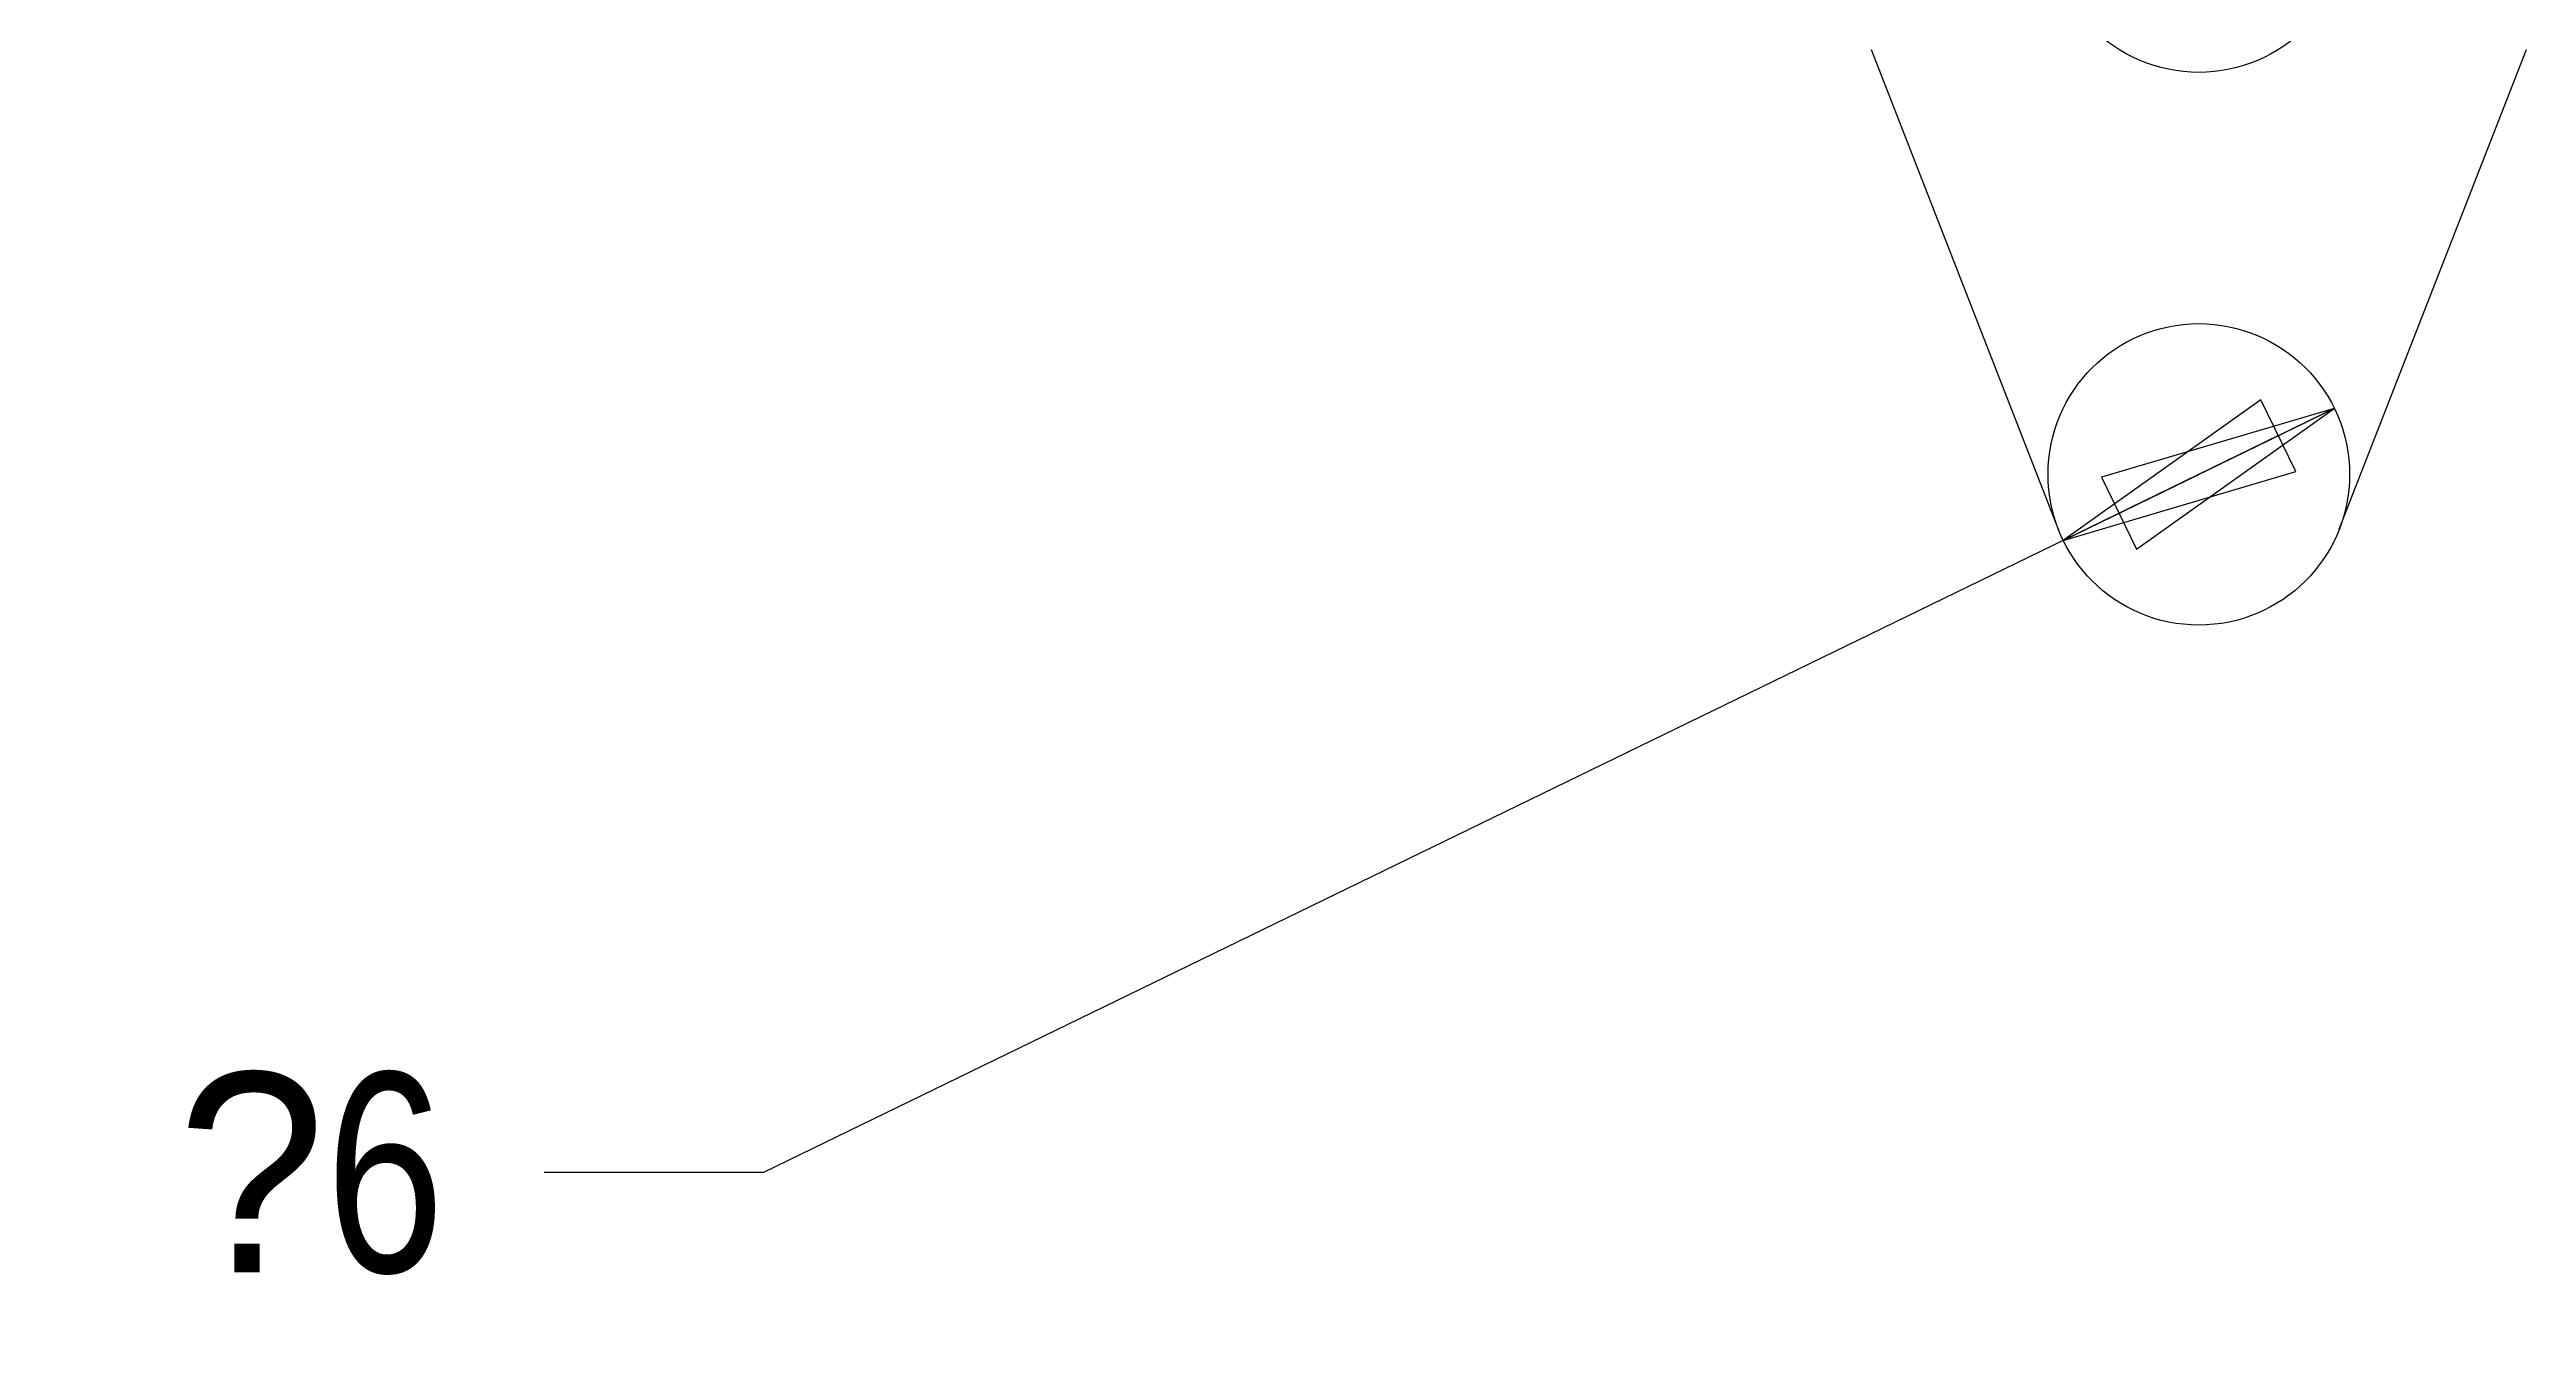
# Model space of a CAD drawing. Header units: millimetres. Extents: x 0 to 297, y 0 to 210.
# Drawn here: x 43.48 to 92.76, y 64.75 to 90.33 of the extents above; entities that cross this region are included whole.
import ezdxf

# ---------------------------------------------------------------- set-up
doc = ezdxf.new("R2010")
doc.units = ezdxf.units.MM
doc.header["$LTSCALE"] = 0.64311
doc.header["$MEASUREMENT"] = 0
doc.layers.get('0').update_dxf_attribs({"linetype": 'CONTINUOUS'})
doc.styles.get("Standard").update_dxf_attribs({"font": 'txt', "width": 0.8})
doc.styles.add('TEXTSTYLE_2', font='symbol_asme.ttf')
doc.dimstyles.new('DIMSTYLE_2', dxfattribs={"dimtxt": 0.15625, "dimasz": 0.1875, "dimexe": 0.125, "dimexo": 0.625, "dimtad": 1, "dimzin": 4, "dimtxsty": 'STANDARD', "dimblk": 'CLOSED', "dimblk1": 'CLOSED', "dimblk2": 'CLOSED', "dimcen": 2.5, "dimazin": 1, "dimtfac": 1, "dimtmove": 0, "dimatfit": 2, "dimldrblk": 'CLOSED', "dimtzin": 4})

# ---------------------------------------------------------------- blocks, each defined once
blk = doc.blocks.new('_CLOSED')
at = {"color": 0, "linetype": 'ByBlock'}
for p, q in [((0, 0), (-1, 0.167)), ((-1, 0.167), (-1, -0.167)), ((-1, -0.167), (0, 0)), ((-1, 0), (0, 0))]:
    blk.add_line(p, q, dxfattribs=at)
blk = doc.blocks.new('*D3')
at = {"color": 2, "linetype": 'Continuous', "transparency": 16777216}
for p, q in [((88.938, 83.183), (86.241, 81.871)), ((86.241, 81.871), (57.681, 67.979)), ((83.543, 80.558), (86.241, 81.871)), ((57.681, 67.979), (53.316, 67.979))]:
    blk.add_line(p, q, dxfattribs=at)
at = {"color": 2, "linetype": 'Continuous', "transparency": 16777216, "xscale": 4.762499999999999, "yscale": 4.762499999999999, "zscale": 4.762499999999999}
for p, rotation in [((88.938, 83.183), 25.938509552200003), ((83.543, 80.558), -154.06149044780003)]:
    blk.add_blockref('_CLOSED', p, dxfattribs=dict(at, rotation=rotation))
at = {"color": 2, "linetype": 'Continuous', "transparency": 16777216, "insert": (51.331, 69.963), "char_height": 3.96875, "width": 7.85609, "attachment_point": 3, "line_spacing_factor": 0.9, "style": 'TEXTSTYLE_2'}
blk.add_mtext('?\\ftxt;{\\W0.8;6}', dxfattribs=at)

msp = doc.modelspace()

# ---------------------------------------------------------------- linework, layer by layer
at = {"color": 7, "linetype": 'Continuous'}
for p, q in [((79.72, 90.325), (83.446, 80.78)), ((89.035, 80.78), (92.761, 90.325))]:
    msp.add_line(p, q, dxfattribs=at)
for centre in [(86.241, 92.871), (86.241, 81.871)]:
    msp.add_circle(centre, 3, dxfattribs=at)

# ---------------------------------------------------------------- dimensions: what is measured, and where the dimension line sits
at = {"color": 2, "linetype": 'Continuous'}
dim = msp.add_diameter_dim_2p(p1=(83.543, 80.558), p2=(88.938, 83.183), text='{\\fSymbol_ASME;\\W1.0;?}<>', dimstyle='DIMSTYLE_2', dxfattribs=at)
dim.commit()
dim.dimension.update_dxf_attribs({"geometry": '*D3', "text_midpoint": (47.403, 67.979), "dimtype": 163})

doc.saveas('drawing.dxf')
